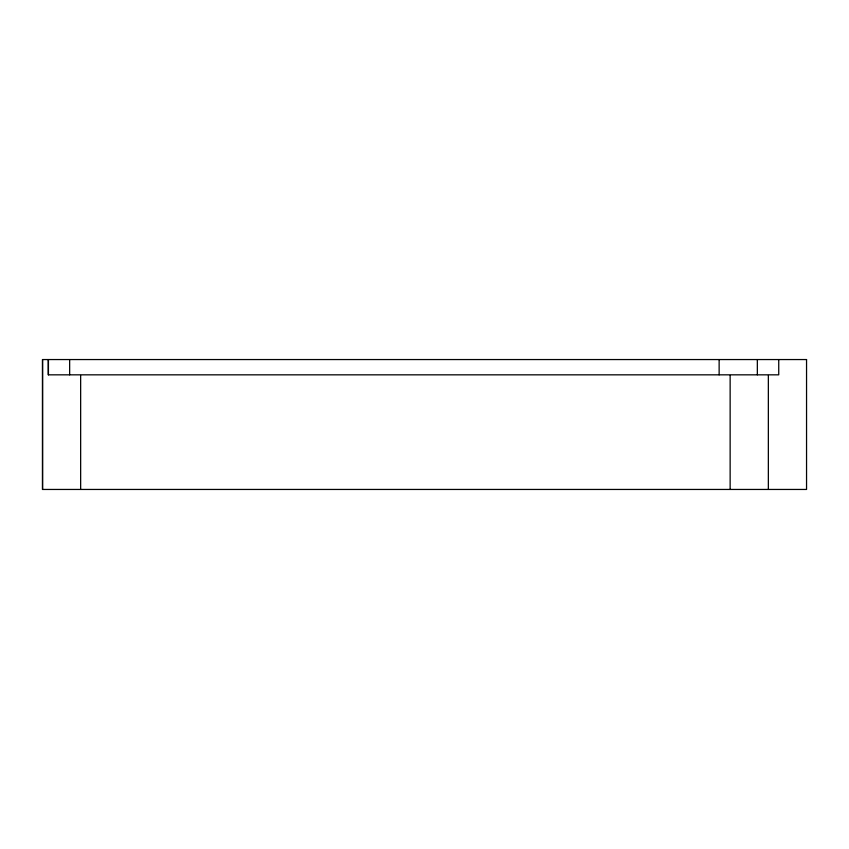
<?xml version="1.0" encoding="UTF-8"?>
<svg xmlns="http://www.w3.org/2000/svg" width="849" height="849" viewBox="0 0 849 849"><rect width="100%" height="100%" fill="white"/><g stroke="black" fill="none" stroke-linecap="round" stroke-linejoin="round"><path stroke-width="1.27" d="M778.735 359.552L778.735 374.834L48.255 374.834L48.255 359.552M768.345 375.46L768.345 489.449M757.34 359.552L757.34 374.834M730.14 375.46L730.14 489.449M719.135 359.552L719.135 374.834M80.655 375.46L80.655 489.449M69.65 359.552L69.65 374.834M48.435 359.552L48.435 374.834M42.62 359.552L42.62 489.449M806.55 359.552L42.45 359.552L42.45 489.449L806.55 489.449L806.55 359.552"/></g></svg>
